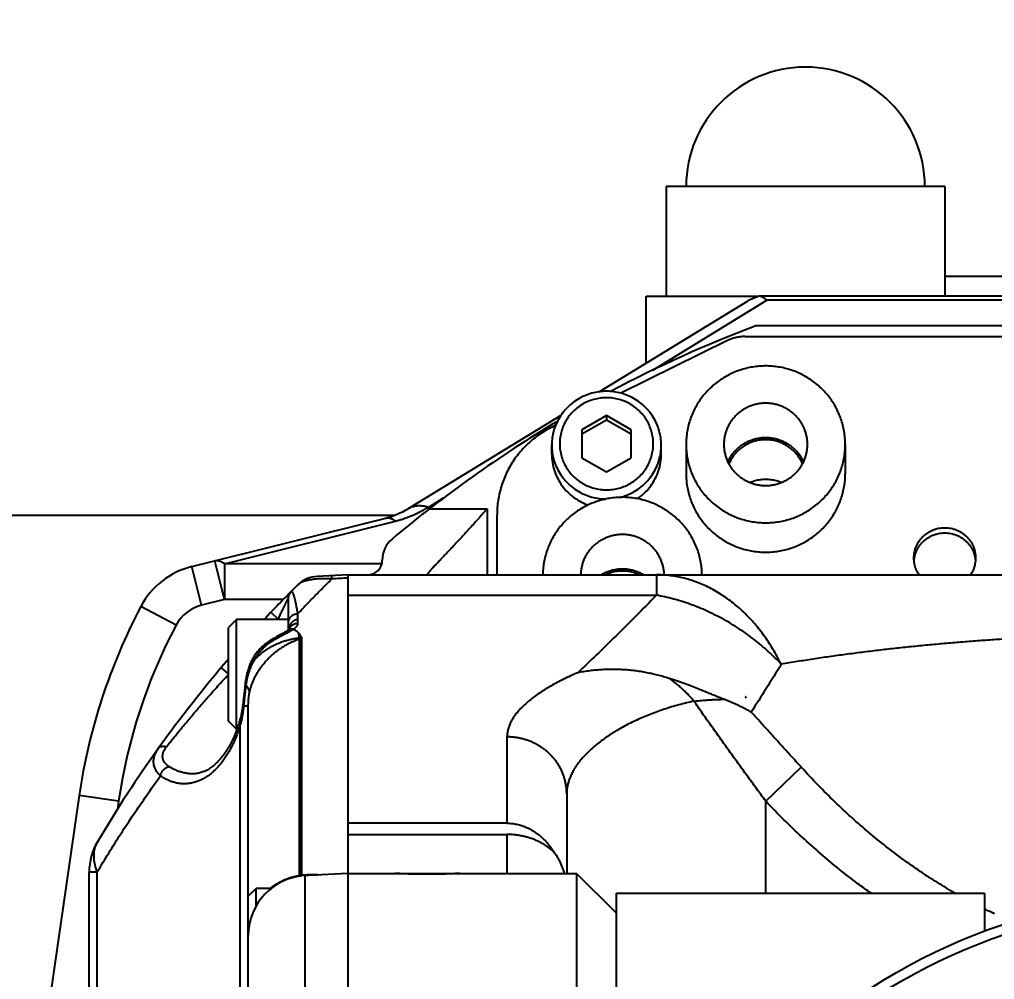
# Model space of a CAD drawing. Extents: x 0 to 3364, y 0 to 2376.
# Drawn here: x 867.16 to 916.16, y 1535.97 to 1584.19 of the extents above; entities that cross this region are included whole.
import ezdxf

# ---------------------------------------------------------------- set-up
doc = ezdxf.new("R2010")
doc.units = 0
doc.header["$LTSCALE"] = 185.02
doc.header["$PDMODE"] = 3
doc.header["$PDSIZE"] = 0.3125
doc.layers.get('0').update_dxf_attribs({"linetype": 'CONTINUOUS'})
doc.layers.get('DEFPOINTS').update_dxf_attribs({"linetype": 'CONTINUOUS'})
doc.layers.add('95_ALL_DIM', color=7, linetype='CONTINUOUS')
doc.styles.get("Standard").update_dxf_attribs({"font": 'txt', "width": 0.8})
doc.dimstyles.new('DIMSTYLE_2', dxfattribs={"dimtxt": 16, "dimasz": 6, "dimexe": 0.18, "dimexo": 0.0625, "dimgap": 0.09, "dimtad": 1, "dimdec": 3, "dimdsep": 46, "dimtxsty": 'Standard', "dimblk": 'OPEN', "dimblk1": 'OPEN', "dimblk2": 'OPEN', "dimcen": 0.09, "dimadec": 0, "dimazin": 0, "dimtp": 0.5, "dimtm": 0.5, "dimtfac": 1, "dimtdec": 3, "dimtofl": 0, "dimtmove": 0, "dimatfit": 3, "dimldrblk": 'OPEN', "dimfxl": 1, "dimtolj": 1, "dimarcsym": 0})

# ---------------------------------------------------------------- blocks, each defined once
blk = doc.blocks.new('_OPEN')
at = {"color": 0, "linetype": 'ByBlock'}
for p, q in [((0, 0), (-1, 0.2333)), ((-1, -0.2333), (0, 0)), ((-1, 0), (0, 0))]:
    blk.add_line(p, q, dxfattribs=at)
blk = doc.blocks.new('*D6')
at = {"layer": '95_ALL_DIM', "color": 0, "transparency": 16777216}
for p, q in [((827.164, 1490.032), (827.164, 1657.481)), ((833.164, 1657.301), (1019.164, 1657.301)), ((1025.164, 1490.032), (1025.164, 1657.481))]:
    blk.add_line(p, q, dxfattribs=at)
at = {"layer": 'DEFPOINTS', "color": 0, "transparency": 16777216}
for p in [(1025.164, 1657.301), (827.164, 1489.97), (1025.164, 1489.97)]:
    blk.add_point(p, dxfattribs=at)
at = {"layer": '95_ALL_DIM', "color": 0, "transparency": 16777216, "xscale": 6, "yscale": 6, "zscale": 6, "rotation": 180}
blk.add_blockref('_OPEN', (827.164, 1657.301), dxfattribs=at)
at = {"layer": '95_ALL_DIM', "color": 0, "transparency": 16777216, "xscale": 6, "yscale": 6, "zscale": 6}
blk.add_blockref('_OPEN', (1025.164, 1657.301), dxfattribs=at)
at = {"layer": '95_ALL_DIM', "color": 0, "transparency": 16777216, "insert": (927.221, 1665.391), "char_height": 16, "attachment_point": 5}
blk.add_mtext('\\A1;198', dxfattribs=at)

msp = doc.modelspace()

# ---------------------------------------------------------------- linework, layer by layer
for p, q in [((899.6641, 1575.8014), (899.6641, 1570.3014)), ((913.6641, 1575.8014), (899.6641, 1575.8014)), ((913.6641, 1575.8014), (913.6641, 1570.3014)), ((913.6641, 1571.3014), (943.6641, 1571.3014)), ((896.302, 1565.4968), (903.748, 1570.0471)), ((898.6641, 1566.9411), (898.6641, 1570.3014)), ((898.6641, 1570.3014), (903.9565, 1570.3014)), ((898.9894, 1566.584), (904.7269, 1570.0903)), ((947.0387, 1570.3014), (904.3303, 1570.3014)), ((947.0387, 1570.0903), (904.7269, 1570.0903)), ((948.1641, 1568.8014), (904.1641, 1568.8014)), ((902.7418, 1568.0622), (897.3865, 1565.4253)), ((903.6363, 1568.2702), (948.692, 1568.2702)), ((886.6859, 1559.6203), (894.3815, 1564.3231)), ((896.6641, 1564.2955), (895.4214, 1563.5889)), ((896.6641, 1564.2955), (896.6641, 1564.0697)), ((897.9069, 1563.5889), (896.6641, 1564.2955)), ((894.1084, 1563.8111), (893.9281, 1563.7223)), ((896.6641, 1564.0697), (895.4214, 1563.3631)), ((897.9069, 1563.3631), (896.6641, 1564.0697)), ((895.4214, 1563.5889), (895.4214, 1562.1757)), ((897.9069, 1562.1757), (897.9069, 1563.5889)), ((893.9141, 1562.3613), (893.9141, 1562.8128)), ((899.4141, 1562.3613), (899.4141, 1562.8128)), ((900.6641, 1562.8525), (900.6641, 1561.3765)), ((908.6641, 1562.8525), (908.6641, 1561.3765)), ((895.4214, 1562.1757), (896.6641, 1561.4691)), ((896.6641, 1561.4691), (897.9069, 1562.1757)), ((887.7288, 1559.7026), (888.4759, 1560.1591)), ((861.1641, 1559.3014), (886.0397, 1559.3014)), ((887.7555, 1559.6068), (890.6641, 1559.6068)), ((890.6641, 1559.6068), (890.6641, 1556.3014)), ((891.1641, 1556.3014), (891.1641, 1559.3181)), ((875.8284, 1556.7155), (885.5709, 1559.153)), ((877.4731, 1556.8542), (886.0564, 1559.0017)), ((877.4731, 1555.0653), (876.9877, 1557.0055)), ((877.4731, 1556.8542), (877.4731, 1555.0653)), ((885.3748, 1556.8542), (877.4731, 1556.8542)), ((876.3138, 1554.7753), (875.8284, 1556.7155)), ((883.6641, 1556.3014), (882.1196, 1556.2205)), ((883.6641, 1556.3014), (883.6641, 1541.3054)), ((883.6641, 1556.3014), (968.6641, 1556.3014)), ((887.6641, 1556.3136), (887.6641, 1556.3014)), ((899.1706, 1556.3014), (899.1706, 1555.2733)), ((883.6641, 1555.2733), (899.1706, 1555.2733)), ((877.4731, 1555.0653), (876.3138, 1554.7753)), ((880.4237, 1555.0653), (877.4731, 1555.0653)), ((880.6641, 1555.1038), (880.6641, 1553.5104)), ((875.0316, 1553.7708), (873.264, 1554.7065)), ((879.8019, 1554.4211), (880.1641, 1554.0764)), ((881.138, 1554.3324), (881.138, 1554.0483)), ((878.0641, 1554.0514), (877.6641, 1553.6514)), ((878.0641, 1548.5514), (878.0641, 1554.0514)), ((880.6641, 1554.0514), (878.0641, 1554.0514)), ((880.1641, 1554.0514), (880.1641, 1554.0764)), ((881.138, 1554.0483), (881.138, 1553.851)), ((877.6641, 1548.9514), (877.6641, 1553.6514)), ((880.3578, 1553.3318), (880.2281, 1553.2604)), ((880.434, 1553.3743), (880.3578, 1553.3318)), ((880.4859, 1553.4036), (880.434, 1553.3743)), ((880.518, 1553.422), (880.4859, 1553.4036)), ((880.5481, 1553.4395), (880.518, 1553.422)), ((880.5763, 1553.4561), (880.5481, 1553.4395)), ((880.6025, 1553.4718), (880.5763, 1553.4561)), ((879.9714, 1553.121), (879.9286, 1553.098)), ((879.9663, 1553.0273), (879.9286, 1553.098)), ((880.08, 1553.1797), (879.9714, 1553.121)), ((880.2281, 1553.2604), (880.08, 1553.1797)), ((881.2356, 1541.1957), (881.2356, 1553.0837)), ((881.2746, 1541.2029), (881.2746, 1553.0903)), ((881.3589, 1541.2146), (881.3589, 1553.101)), ((878.9372, 1551.9838), (878.8557, 1552.0268)), ((877.2926, 1551.6242), (877.6641, 1551.3101)), ((878.6859, 1551.4173), (878.6217, 1551.4351)), ((878.484, 1550.6256), (878.4547, 1550.3507)), ((878.4547, 1550.3507), (878.4264, 1550.0913)), ((903.6398, 1550.1475), (903.6641, 1550.1475)), ((903.6641, 1550.176), (903.6641, 1550.1291)), ((878.426, 1549.7218), (878.6641, 1549.7218)), ((878.6641, 1470.881), (878.6641, 1549.7218)), ((878.0641, 1548.5514), (877.6641, 1548.9514)), ((878.0956, 1548.5514), (878.0641, 1548.5514)), ((878.2622, 1471.8287), (878.2622, 1548.7741)), ((891.6641, 1548.1585), (891.6641, 1543.8204)), ((904.6641, 1544.9308), (906.4558, 1546.6323)), ((870.1641, 1545.2134), (868.1641, 1531.4595)), ((872.1433, 1544.9256), (870.1641, 1545.2134)), ((894.6641, 1545.3099), (894.6641, 1541.3014)), ((872.1433, 1544.9256), (872.0855, 1544.5283)), ((904.6641, 1540.3014), (904.6641, 1544.9308)), ((891.6641, 1543.8204), (883.6641, 1543.8204)), ((883.6641, 1543.2575), (891.6641, 1543.2575)), ((891.6641, 1543.2575), (891.6641, 1541.3014)), ((870.6641, 1479.241), (870.6641, 1541.3618)), ((871.0661, 1541.3618), (870.6641, 1541.3618)), ((871.0661, 1479.2408), (871.0661, 1541.362)), ((881.2688, 1541.1677), (881.2356, 1541.1617)), ((881.2789, 1541.1699), (881.2688, 1541.1677)), ((883.6641, 1541.3014), (881.3589, 1541.1806)), ((881.5071, 1541.1884), (881.5071, 1515.9852)), ((882.138, 1541.2214), (882.138, 1541.2316)), ((883.6641, 1541.3014), (883.6641, 1464.3014)), ((883.6641, 1541.3014), (895.1641, 1541.3014)), ((895.1641, 1541.3014), (895.1641, 1479.3014)), ((897.1641, 1539.3014), (895.1641, 1541.3014)), ((879.0641, 1540.5514), (878.6641, 1540.1514)), ((879.0641, 1539.6888), (879.0641, 1540.5514)), ((879.8108, 1540.5514), (879.0641, 1540.5514)), ((897.1641, 1517.9801), (897.1641, 1540.3014)), ((897.1641, 1540.3014), (915.6641, 1540.3014)), ((915.6641, 1540.3014), (915.6641, 1538.4033))]:
    msp.add_line(p, q)
for points in [[(880.688, 1553.5263), (880.6868, 1553.5255), (880.6781, 1553.5196), (880.6689, 1553.5135), (880.6592, 1553.5072), (880.6489, 1553.5006), (880.638, 1553.4937), (880.6267, 1553.4866), (880.6148, 1553.4793), (880.6025, 1553.4718)], [(880.708, 1553.5416), (880.7086, 1553.5422), (880.709, 1553.5426), (880.709, 1553.5427), (880.7087, 1553.5424), (880.7081, 1553.5418), (880.707, 1553.5408), (880.7056, 1553.5396), (880.7038, 1553.538), (880.7016, 1553.5362), (880.6989, 1553.5342), (880.6958, 1553.5318), (880.6923, 1553.5293), (880.688, 1553.5263)], [(879.9286, 1553.098), (879.8896, 1553.0768), (879.8372, 1553.0469), (879.7857, 1553.0161), (879.7352, 1552.9842), (879.6857, 1552.9515), (879.6371, 1552.9177), (879.5895, 1552.883), (879.5429, 1552.8475), (879.4972, 1552.811), (879.4525, 1552.7736), (879.4088, 1552.7353), (879.3661, 1552.6962), (879.3245, 1552.6562), (879.2838, 1552.6155), (879.2441, 1552.5738), (879.2054, 1552.5314), (879.1678, 1552.4881), (879.1312, 1552.4441), (879.0956, 1552.3993), (879.061, 1552.3537), (879.0275, 1552.3073), (878.995, 1552.2602), (878.9636, 1552.2123), (878.9333, 1552.1637), (878.904, 1552.1143), (878.8758, 1552.0642), (878.8557, 1552.0268)], [(878.8557, 1552.0268), (878.8383, 1551.9932), (878.8139, 1551.9444), (878.7904, 1551.8948), (878.7677, 1551.8446), (878.7458, 1551.7937), (878.7248, 1551.7422), (878.7047, 1551.6901), (878.6855, 1551.6374), (878.6671, 1551.5841), (878.6497, 1551.5302), (878.6332, 1551.4757), (878.6217, 1551.4351)], [(878.6217, 1551.4351), (878.6108, 1551.3952), (878.5963, 1551.339), (878.5827, 1551.2829), (878.57, 1551.2269), (878.5582, 1551.171), (878.5473, 1551.1152), (878.5372, 1551.0597), (878.5281, 1551.0043), (878.5199, 1550.9491), (878.5125, 1550.8941), (878.506, 1550.8393), (878.484, 1550.6256)], [(878.4264, 1550.0913), (878.4077, 1549.9272), (878.3981, 1549.8479), (878.3903, 1549.7849)], [(878.3903, 1549.7849), (878.3835, 1549.733), (878.3742, 1549.6661), (878.3645, 1549.6005), (878.3544, 1549.5359), (878.3437, 1549.4726), (878.3326, 1549.4104), (878.3211, 1549.3494), (878.3091, 1549.2895), (878.2966, 1549.2309), (878.2837, 1549.1735), (878.2703, 1549.1173), (878.2565, 1549.0623), (878.2422, 1549.0086), (878.2275, 1548.956), (878.2161, 1548.9172)], [(878.2161, 1548.9172), (878.1967, 1548.8533), (878.1724, 1548.7763), (878.1473, 1548.6999), (878.1215, 1548.6242), (878.0948, 1548.5492), (878.0674, 1548.4749), (878.0392, 1548.4013), (878.0102, 1548.3285), (877.9805, 1548.2565), (877.95, 1548.1854), (877.9188, 1548.1151), (877.8868, 1548.0457), (877.8541, 1547.9772), (877.8207, 1547.9097), (877.7866, 1547.8432), (877.7518, 1547.7777), (877.7162, 1547.7133), (877.68, 1547.6499), (877.6432, 1547.5876), (877.6056, 1547.5265), (877.5675, 1547.4665), (877.5287, 1547.4077), (877.4893, 1547.3502), (877.4492, 1547.2938), (877.4086, 1547.2388), (877.3674, 1547.1851), (877.3257, 1547.1327), (877.2834, 1547.0817), (877.2406, 1547.0321), (877.1972, 1546.9839), (877.1533, 1546.9371), (877.1089, 1546.8917), (877.0641, 1546.8478), (877.0187, 1546.8054), (876.9729, 1546.7646), (876.9266, 1546.7253), (876.8799, 1546.6875), (876.8327, 1546.6513), (876.785, 1546.6167), (876.7368, 1546.5836), (876.6882, 1546.5522), (876.639, 1546.5224), (876.5893, 1546.4943), (876.5391, 1546.4679), (876.4883, 1546.4433), (876.4371, 1546.4205), (876.3855, 1546.3995), (876.3333, 1546.3804), (876.2807, 1546.3633), (876.2277, 1546.3482), (876.1741, 1546.335), (876.12, 1546.324), (876.0654, 1546.315), (876.0102, 1546.3083), (875.9544, 1546.3038), (875.8979, 1546.3016), (875.8747, 1546.3014)], [(881.3589, 1541.1806), (881.3427, 1541.1795), (881.3267, 1541.1779), (881.3107, 1541.1757), (881.2947, 1541.1731), (881.2789, 1541.1699)]]:
    msp.add_lwpolyline(points)
for radius in [30, 29.5]:
    msp.add_circle((926.1641, 1510.3014), radius)
for centre, radius, start, end in [((906.6641, 1575.8014), 6, 0, 180), ((926.1641, 1510.3014), 62.5, 110.609693, 117.946296), ((926.1641, 1510.3014), 62.5, 120.763512, 130.118492), ((884.6001, 1563.0334), 4, 284.04657, 301.42945), ((886.7853, 1557.0347), 1.3878, 130.11849, 180), ((884.6641, 1557.0347), 0.7333, 270, 360), ((876.7992, 1552.8351), 4, 104.04659, 152.10583), ((926.1641, 1510.3014), 64, 134.705029, 136.874492), ((882.1981, 1554.7225), 1.5, 93, 134.70503), ((881.1641, 1555.1038), 0.5, 135.12612, 180.00001), ((876.7992, 1552.8351), 2, 104.04659, 152.10583), ((899.1641, 1540.9964), 29.305, 152.10583, 171.72641), ((926.1641, 1510.3014), 63.5, 136.419742, 136.450779), ((899.1641, 1540.9964), 27.305, 152.10583, 171.72641), ((926.1641, 1510.3014), 64, 139.271983, 149.390289), ((873.6641, 1541.3618), 3, 149.39029, 180), ((881.6641, 1538.1925), 3, 93, 180)]:
    msp.add_arc(centre, radius, start, end)
for points, start_tangent, end_tangent in [([(903.748, 1570.0471), (903.8577, 1570.1099), (903.9711, 1570.1665), (904.0878, 1570.2167), (904.2077, 1570.2604), (904.3303, 1570.2976)], (0.8532818, 0.52145), (0.9647286, 0.2632466)), ([(903.9565, 1570.3014), (904.0786, 1570.3009), (904.2033, 1570.2996), (904.3303, 1570.2976)], (1, 0), (0.9998202, -0.0189638)), ([(904.7269, 1570.0903), (904.6594, 1570.1458), (904.5921, 1570.1932), (904.5253, 1570.2323), (904.4592, 1570.2628), (904.3941, 1570.2846), (904.3303, 1570.2976)], (-0.7501755, 0.6612388), (-0.9912835, 0.1317463)), ([(903.6363, 1568.2702), (903.4511, 1568.2617), (903.2675, 1568.2364), (903.087, 1568.1944), (902.9113, 1568.1362), (902.7418, 1568.0622)], (-1, 0), (-0.8971365, -0.4417535)), ([(908.6641, 1562.8525), (908.6505, 1563.1778), (908.6096, 1563.5009), (908.5417, 1563.8195), (908.4474, 1564.1316), (908.3272, 1564.4349), (908.182, 1564.7274), (908.0128, 1565.0071), (907.8207, 1565.2721), (907.607, 1565.5205), (907.3733, 1565.7507), (907.121, 1565.9611), (906.8519, 1566.1503), (906.5679, 1566.317), (906.2709, 1566.46), (905.9629, 1566.5783), (905.6461, 1566.6712), (905.3225, 1566.738), (904.9945, 1566.7783), (904.6641, 1566.7918), (904.3338, 1566.7783), (904.0058, 1566.738), (903.6822, 1566.6712), (903.3653, 1566.5783), (903.0574, 1566.46), (902.7603, 1566.317), (902.4763, 1566.1503), (902.2073, 1565.9611), (901.955, 1565.7507), (901.7212, 1565.5205), (901.5076, 1565.2721), (901.3155, 1565.0071), (901.1462, 1564.7274), (901.001, 1564.4349), (900.8809, 1564.1316), (900.7865, 1563.8195), (900.7187, 1563.5009), (900.6778, 1563.1778), (900.6641, 1562.8525)], (0, 1), (0, -1)), ([(899.4141, 1562.8128), (899.3885, 1563.1814), (899.3122, 1563.5432), (899.1866, 1563.8915), (899.0139, 1564.2198), (898.7975, 1564.5218), (898.5413, 1564.792), (898.2501, 1565.0253), (897.9294, 1565.2173), (897.5851, 1565.3646), (897.2237, 1565.4644), (896.8518, 1565.5147), (896.4765, 1565.5147), (896.1046, 1565.4644), (895.7431, 1565.3646), (895.3989, 1565.2174), (895.0782, 1565.0253), (894.787, 1564.792), (894.5308, 1564.5218), (894.3144, 1564.2198), (894.1417, 1563.8915), (894.016, 1563.5432), (893.9397, 1563.1814), (893.9141, 1562.8128)], (0, 1), (0, -1)), ([(899.0141, 1562.8823), (898.9923, 1563.1972), (898.9271, 1563.5064), (898.8197, 1563.8041), (898.6721, 1564.0846), (898.4872, 1564.3426), (898.2683, 1564.5735), (898.0194, 1564.7729), (897.7454, 1564.9371), (897.4512, 1565.0629), (897.1423, 1565.1482), (896.8245, 1565.1912), (896.5037, 1565.1912), (896.186, 1565.1481), (895.8771, 1565.0629), (895.5829, 1564.937), (895.3088, 1564.7729), (895.06, 1564.5735), (894.8411, 1564.3426), (894.6561, 1564.0845), (894.5086, 1563.804), (894.4012, 1563.5064), (894.336, 1563.1972), (894.3141, 1562.8823)], (0, 1), (0, -1)), ([(906.7641, 1562.8525), (906.7546, 1563.0491), (906.7262, 1563.2439), (906.6791, 1563.4352), (906.6137, 1563.6212), (906.5307, 1563.8002), (906.4308, 1563.9706), (906.3148, 1564.1309), (906.184, 1564.2797), (906.0393, 1564.4155), (905.8823, 1564.5371), (905.7141, 1564.6435), (905.5365, 1564.7337), (905.351, 1564.8069), (905.1592, 1564.8623), (904.963, 1564.8996), (904.7641, 1564.9183), (904.5642, 1564.9183), (904.3653, 1564.8996), (904.169, 1564.8623), (903.9773, 1564.8069), (903.7918, 1564.7337), (903.6141, 1564.6435), (903.446, 1564.5371), (903.2889, 1564.4155), (903.1443, 1564.2797), (903.0134, 1564.1309), (902.8975, 1563.9706), (902.7976, 1563.8002), (902.7146, 1563.6212), (902.6492, 1563.4352), (902.6021, 1563.2439), (902.5736, 1563.0491), (902.5641, 1562.8525)], (0, 1), (0, -1)), ([(893.9281, 1563.7223), (893.6044, 1563.5479), (893.2946, 1563.3505), (893.0005, 1563.1311), (892.7236, 1562.891), (892.4654, 1562.6314), (892.2274, 1562.3538), (892.0108, 1562.0596), (891.8168, 1561.7505), (891.6465, 1561.4282), (891.5008, 1561.0943), (891.3805, 1560.7508), (891.2862, 1560.3995), (891.2185, 1560.0423), (891.1778, 1559.6812), (891.1641, 1559.3181)], (-0.8971365, -0.4417535), (0, -1)), ([(906.5701, 1561.9844), (906.5307, 1562.0637), (906.4308, 1562.2341), (906.3148, 1562.3945), (906.184, 1562.5432), (906.0393, 1562.679), (905.8823, 1562.8007), (905.7141, 1562.9071), (905.5365, 1562.9972), (905.351, 1563.0704), (905.1592, 1563.1258), (904.963, 1563.1631), (904.7641, 1563.1818), (904.5642, 1563.1818), (904.3653, 1563.1631), (904.169, 1563.1258), (903.9773, 1563.0704), (903.7918, 1562.9972), (903.6141, 1562.9071), (903.446, 1562.8007), (903.2889, 1562.679), (903.1443, 1562.5432), (903.0134, 1562.3945), (902.8975, 1562.2341), (902.7976, 1562.0637), (902.7582, 1561.9844)], (-0.4251876, 0.9051053), (-0.4251876, -0.9051053)), ([(893.9141, 1562.8128), (893.9397, 1562.4442), (894.016, 1562.0824), (894.1417, 1561.7341), (894.3144, 1561.4059), (894.5308, 1561.1038), (894.787, 1560.8337), (895.0782, 1560.6004), (895.3989, 1560.4083), (895.7431, 1560.261), (896.1046, 1560.1612), (896.4765, 1560.1109), (896.6238, 1560.1049)], (0, -1), (0.9998956, -0.0144521)), ([(894.3141, 1562.8823), (894.336, 1562.5673), (894.4012, 1562.2581), (894.5086, 1561.9605), (894.6561, 1561.68), (894.8411, 1561.4219), (895.06, 1561.191), (895.3088, 1560.9916), (895.5829, 1560.8275), (895.8771, 1560.7016), (896.186, 1560.6164), (896.5038, 1560.5734), (896.8245, 1560.5734), (897.1423, 1560.6164), (897.4512, 1560.7016), (897.7454, 1560.8275), (898.0195, 1560.9916), (898.2683, 1561.191), (898.4872, 1561.4219), (898.6721, 1561.68), (898.8197, 1561.9605), (898.9271, 1562.2581), (898.9923, 1562.5673), (899.0141, 1562.8823)], (0, -1), (0, 1)), ([(897.3566, 1560.1919), (897.5851, 1560.261), (897.9294, 1560.4083), (898.2501, 1560.6003), (898.5413, 1560.8337), (898.7975, 1561.1038), (899.0139, 1561.4058), (899.1866, 1561.7341), (899.3122, 1562.0824), (899.3885, 1562.4442), (899.4141, 1562.8128)], (0.9686995, 0.2482364), (0, 1)), ([(900.6641, 1562.8525), (900.6778, 1562.5272), (900.7187, 1562.2041), (900.7865, 1561.8855), (900.8809, 1561.5735), (901.001, 1561.2702), (901.1462, 1560.9777), (901.3155, 1560.698), (901.5076, 1560.433), (901.7212, 1560.1846), (901.955, 1559.9543), (902.2073, 1559.7439), (902.4763, 1559.5547), (902.7603, 1559.3881), (903.0574, 1559.2451), (903.3653, 1559.1267), (903.6822, 1559.0338), (904.0058, 1558.967), (904.3338, 1558.9267), (904.6641, 1558.9133), (904.9945, 1558.9267), (905.3225, 1558.967), (905.6461, 1559.0338), (905.9629, 1559.1267), (906.2709, 1559.2451), (906.5679, 1559.3881), (906.8519, 1559.5547), (907.121, 1559.7439), (907.3733, 1559.9543), (907.607, 1560.1846), (907.8207, 1560.433), (908.0128, 1560.698), (908.182, 1560.9777), (908.3272, 1561.2702), (908.4474, 1561.5735), (908.5417, 1561.8855), (908.6096, 1562.2041), (908.6505, 1562.5272), (908.6641, 1562.8525)], (0, -1), (0, 1)), ([(902.5641, 1562.8525), (902.5736, 1562.6559), (902.6021, 1562.4611), (902.6492, 1562.2699), (902.7146, 1562.0839), (902.7976, 1561.9049), (902.8975, 1561.7344), (903.0134, 1561.5741), (903.1443, 1561.4254), (903.2889, 1561.2896), (903.446, 1561.1679), (903.6141, 1561.0615), (903.7918, 1560.9713), (903.9773, 1560.8982), (904.169, 1560.8427), (904.3653, 1560.8055), (904.5642, 1560.7868), (904.7641, 1560.7868), (904.963, 1560.8055), (905.1592, 1560.8427), (905.351, 1560.8982), (905.5365, 1560.9713), (905.7141, 1561.0615), (905.8823, 1561.1679), (906.0393, 1561.2896), (906.184, 1561.4254), (906.3148, 1561.5741), (906.4308, 1561.7344), (906.5307, 1561.9049), (906.6137, 1562.0839), (906.6791, 1562.2699), (906.7262, 1562.4611), (906.7546, 1562.6559), (906.7641, 1562.8525)], (0, -1), (0, 1)), ([(906.5119, 1561.8697), (906.4986, 1561.9007), (906.373, 1562.1394), (906.2156, 1562.359), (906.0292, 1562.5555), (905.8175, 1562.7252), (905.5843, 1562.8648), (905.3339, 1562.9719), (905.071, 1563.0445), (904.8006, 1563.0811), (904.5277, 1563.0811), (904.2572, 1563.0445), (903.9944, 1562.9719), (903.744, 1562.8648), (903.5108, 1562.7252), (903.299, 1562.5555), (903.1127, 1562.359), (902.9553, 1562.1394), (902.8297, 1561.9007), (902.8164, 1561.8697)], (-0.3876522, 0.9218057), (-0.3876522, -0.9218057)), ([(893.9141, 1562.3613), (893.948, 1561.9377), (894.0487, 1561.5244), (894.2139, 1561.1318), (894.4393, 1560.7695), (894.7196, 1560.4463), (895.0477, 1560.1703), (895.4157, 1559.9483), (895.7433, 1559.8094)], (0, -1), (0.9438614, -0.3303418)), ([(898.2124, 1560.1231), (898.2805, 1560.1703), (898.6087, 1560.4463), (898.8889, 1560.7695), (899.1144, 1561.1318), (899.2795, 1561.5244), (899.3803, 1561.9377), (899.4141, 1562.3613)], (0.8304458, 0.5570994), (0, 1)), ([(900.6641, 1561.3765), (900.6771, 1561.0595), (900.7159, 1560.7446), (900.7804, 1560.4338), (900.87, 1560.1291), (900.9842, 1559.8325), (901.1223, 1559.5459), (901.2834, 1559.2711), (901.4664, 1559.0101), (901.6701, 1558.7643), (901.8932, 1558.5355), (902.1344, 1558.3252), (902.3919, 1558.1346), (902.6641, 1557.965), (902.9494, 1557.8176), (903.2457, 1557.6933), (903.5513, 1557.5928), (903.864, 1557.5169), (904.182, 1557.466), (904.5031, 1557.4405), (904.8252, 1557.4405), (905.1463, 1557.466), (905.4642, 1557.5169), (905.777, 1557.5928), (906.0826, 1557.6933), (906.3789, 1557.8176), (906.6641, 1557.965), (906.9364, 1558.1346), (907.1939, 1558.3252), (907.435, 1558.5355), (907.6582, 1558.7643), (907.8619, 1559.0101), (908.0449, 1559.2711), (908.206, 1559.5459), (908.3441, 1559.8325), (908.4583, 1560.1291), (908.5479, 1560.4338), (908.6123, 1560.7446), (908.6512, 1561.0595), (908.6641, 1561.3765)], (0, -1), (0, 1)), ([(905.4438, 1560.9329), (905.3339, 1560.975), (905.071, 1561.0475), (904.8006, 1561.0841), (904.5277, 1561.0841), (904.2572, 1561.0475), (903.9944, 1560.975), (903.8845, 1560.9329)], (-0.9229977, 0.3848054), (-0.9229977, -0.3848054)), ([(901.4639, 1556.3014), (901.4505, 1556.5796), (901.4096, 1556.9027), (901.3417, 1557.2213), (901.2474, 1557.5334), (901.1272, 1557.8367), (900.982, 1558.1292), (900.8128, 1558.4089), (900.6207, 1558.6738), (900.407, 1558.9223), (900.1733, 1559.1525), (899.921, 1559.3629), (899.6519, 1559.5521), (899.3679, 1559.7188), (899.0709, 1559.8618), (898.7629, 1559.9801), (898.4461, 1560.073), (898.1225, 1560.1398), (897.7945, 1560.1801), (897.4641, 1560.1935), (897.1338, 1560.1801), (896.8058, 1560.1398), (896.4822, 1560.073), (896.1653, 1559.9801), (895.8574, 1559.8618), (895.5603, 1559.7188), (895.2763, 1559.5521), (895.0073, 1559.3629), (894.755, 1559.1525), (894.5212, 1558.9223), (894.3076, 1558.6738), (894.1155, 1558.4089), (893.9462, 1558.1292), (893.801, 1557.8367), (893.6809, 1557.5334), (893.5865, 1557.2213), (893.5187, 1556.9027), (893.4778, 1556.5796), (893.4644, 1556.3014)], (-0.0121503, 0.9999262), (-0.0121503, -0.9999262)), ([(886.0564, 1559.0017), (886.2326, 1559.0486), (886.4061, 1559.1005), (886.5799, 1559.1583), (886.7565, 1559.2231), (886.9377, 1559.2964), (887.125, 1559.3794), (887.3193, 1559.4738), (887.5207, 1559.581), (887.7288, 1559.7026)], (0.970099, 0.2427096), (0.8532776, 0.521457)), ([(886.6859, 1559.6203), (886.7749, 1559.6689), (886.8687, 1559.7089), (886.9667, 1559.74), (887.0684, 1559.7621), (887.1734, 1559.7751), (887.2812, 1559.7789), (887.3911, 1559.7735), (887.5028, 1559.7589), (887.6155, 1559.7352), (887.7288, 1559.7026)], (0.8532818, 0.52145), (0.9503971, -0.3110391)), ([(890.6641, 1559.6068), (890.4308, 1559.343), (890.2002, 1559.0851), (889.9737, 1558.8344), (889.7528, 1558.5919), (889.5397, 1558.3601), (889.3363, 1558.1404), (889.1434, 1557.9334), (888.9615, 1557.7394), (888.7919, 1557.5592), (888.635, 1557.3933), (888.491, 1557.2413), (888.3597, 1557.1028), (888.241, 1556.9775), (888.1347, 1556.8651), (888.0404, 1556.7649), (887.9579, 1556.6764), (887.8864, 1556.5987), (887.8257, 1556.5314), (887.7752, 1556.4738), (887.7346, 1556.4254), (887.7034, 1556.3856), (887.6815, 1556.354), (887.6684, 1556.3301), (887.6641, 1556.3136)], (-0.6603677, -0.7509424), (0, -1)), ([(885.5709, 1559.153), (885.627, 1559.1627), (885.6849, 1559.1641), (885.7444, 1559.1573), (885.8052, 1559.1422), (885.8671, 1559.119), (885.9297, 1559.0878), (885.9929, 1559.0486), (886.0564, 1559.0017)], (0.9700987, 0.2427108), (0.7811025, -0.6244028)), ([(899.5636, 1556.3014), (899.5546, 1556.4509), (899.5262, 1556.6457), (899.4791, 1556.837), (899.4137, 1557.0229), (899.3307, 1557.202), (899.2308, 1557.3724), (899.1148, 1557.5327), (898.984, 1557.6815), (898.8393, 1557.8173), (898.6823, 1557.9389), (898.5141, 1558.0453), (898.3365, 1558.1355), (898.151, 1558.2087), (897.9592, 1558.2641), (897.763, 1558.3014), (897.5641, 1558.3201), (897.3642, 1558.3201), (897.1653, 1558.3014), (896.969, 1558.2641), (896.7773, 1558.2087), (896.5918, 1558.1355), (896.4141, 1558.0453), (896.246, 1557.9389), (896.0889, 1557.8173), (895.9443, 1557.6815), (895.8134, 1557.5327), (895.6975, 1557.3724), (895.5976, 1557.202), (895.5146, 1557.0229), (895.4492, 1556.837), (895.4021, 1556.6457), (895.3736, 1556.4509), (895.3647, 1556.3014)], (-0.0231417, 0.9997322), (-0.0231417, -0.9997322)), ([(912.1141, 1557.1418), (912.1221, 1557.2963), (912.1459, 1557.4491), (912.1852, 1557.5988), (912.2398, 1557.7438), (912.3089, 1557.8826), (912.392, 1558.0139), (912.4881, 1558.1361), (912.5962, 1558.2482), (912.7154, 1558.3489), (912.8442, 1558.4373), (912.9815, 1558.5123), (913.1258, 1558.5733), (913.2756, 1558.6196), (913.4294, 1558.6507), (913.5856, 1558.6663), (913.7426, 1558.6663), (913.8989, 1558.6507), (914.0526, 1558.6196), (914.2025, 1558.5733), (914.3467, 1558.5123), (914.484, 1558.4373), (914.6129, 1558.3489), (914.732, 1558.2482), (914.8402, 1558.1361), (914.9363, 1558.0139), (915.0194, 1557.8826), (915.0885, 1557.7438), (915.1431, 1557.5988), (915.1824, 1557.4491), (915.2062, 1557.2963), (915.2141, 1557.1418)], (0, 1), (0, -1)), ([(912.1362, 1557.138), (912.1459, 1557.1886), (912.1852, 1557.3383), (912.2398, 1557.4833), (912.3089, 1557.6222), (912.392, 1557.7534), (912.4881, 1557.8757), (912.5962, 1557.9877), (912.7154, 1558.0885), (912.8442, 1558.1768), (912.9815, 1558.2518), (913.1258, 1558.3128), (913.2756, 1558.3591), (913.4294, 1558.3902), (913.5856, 1558.4059), (913.7426, 1558.4059), (913.8989, 1558.3902), (914.0526, 1558.3591), (914.2025, 1558.3128), (914.3467, 1558.2518), (914.484, 1558.1768), (914.6129, 1558.0885), (914.732, 1557.9877), (914.8402, 1557.8757), (914.9363, 1557.7534), (915.0194, 1557.6222), (915.0885, 1557.4833), (915.1431, 1557.3383), (915.1824, 1557.1886), (915.1921, 1557.138)], (0.1706301, 0.9853351), (0.1706301, -0.9853351)), ([(876.9877, 1557.0055), (877.0438, 1557.0152), (877.1017, 1557.0166), (877.1612, 1557.0098), (877.222, 1556.9948), (877.2838, 1556.9716), (877.3465, 1556.9403), (877.4097, 1556.9011), (877.4731, 1556.8542)], (0.9700987, 0.2427108), (0.7811025, -0.6244028)), ([(912.3703, 1556.3013), (912.3089, 1556.4011), (912.2398, 1556.5399), (912.1852, 1556.6849), (912.1459, 1556.8346), (912.1221, 1556.9874), (912.1141, 1557.1418)], (-0.5565135, 0.8308385), (0, 1)), ([(912.1198, 1557.0116), (912.1221, 1557.0358), (912.1362, 1557.138)], (0.0866182, 0.9962416), (0.1706301, 0.9853351)), ([(915.2141, 1557.1418), (915.2062, 1556.9874), (915.1824, 1556.8346), (915.1431, 1556.6849), (915.0885, 1556.5399), (915.0194, 1556.4011), (914.958, 1556.3013)], (0, -1), (-0.5565135, -0.8308385)), ([(915.1921, 1557.138), (915.2062, 1557.0358), (915.2085, 1557.0116)], (0.1706301, -0.9853351), (0.0866182, -0.9962416)), ([(882.8659, 1556.0961), (882.8646, 1556.1453), (882.8639, 1556.1861), (882.8636, 1556.218), (882.8639, 1556.241), (882.8646, 1556.2549), (882.8659, 1556.2596)], (-0.0276657, 0.9996172), (0.9986295, 0.0523366)), ([(898.5269, 1556.3016), (898.5141, 1556.3089), (898.3365, 1556.399), (898.151, 1556.4722), (897.9592, 1556.5276), (897.763, 1556.5649), (897.5641, 1556.5836), (897.3642, 1556.5836), (897.1653, 1556.5649), (896.969, 1556.5276), (896.7773, 1556.4722), (896.5918, 1556.399), (896.4141, 1556.3089), (896.4014, 1556.3016)], (-0.8658475, 0.5003081), (-0.8658475, -0.5003081)), ([(898.3122, 1556.3016), (898.1339, 1556.3737), (897.871, 1556.4462), (897.6006, 1556.4829), (897.3277, 1556.4829), (897.0572, 1556.4462), (896.7944, 1556.3737), (896.6161, 1556.3016)], (-0.9081201, 0.4187098), (-0.9081201, -0.4187098)), ([(905.4482, 1551.8056), (905.2466, 1552.1921), (905.0316, 1552.5656), (904.8036, 1552.9253), (904.5631, 1553.2702), (904.3108, 1553.5998), (904.047, 1553.9132), (903.7725, 1554.2098), (903.4877, 1554.4888), (903.1934, 1554.7498), (902.8903, 1554.9921), (902.5789, 1555.2151), (902.2599, 1555.4184), (901.9341, 1555.6015), (901.6022, 1555.7641), (901.2649, 1555.9057), (900.923, 1556.026), (900.5772, 1556.1249), (900.2283, 1556.202), (899.877, 1556.2572), (899.5242, 1556.2903), (899.1706, 1556.3014)], (-0.4437589, 0.8961462), (-1, 0)), ([(882.8659, 1556.0961), (882.4232, 1555.6578), (881.9876, 1555.2176), (881.5591, 1554.7757), (881.138, 1554.3324)], (-0.7142858, -0.6998542), (-0.6850622, -0.7284846)), ([(882.8659, 1556.0961), (882.7458, 1556.1009), (882.6296, 1556.1036), (882.5175, 1556.1043), (882.4094, 1556.1031), (882.3053, 1556.0999), (882.2051, 1556.0949), (882.1085, 1556.0881), (882.0146, 1556.0794), (881.9225, 1556.0686), (881.8316, 1556.0555), (881.7416, 1556.0398), (881.6526, 1556.0211), (881.565, 1555.9991), (881.4803, 1555.9736), (881.3999, 1555.9444), (881.3249, 1555.9115), (881.2564, 1555.8747), (881.1953, 1555.8338), (881.1429, 1555.7886)], (-0.99884, 0.0481517), (-0.7107221, -0.7034729)), ([(883.6641, 1556.1379), (883.265, 1556.117), (882.8659, 1556.0961)], (-0.9986328, -0.0522738), (-0.9986328, -0.0522739)), ([(880.8098, 1555.4565), (880.8268, 1555.466), (880.8457, 1555.461), (880.867, 1555.4395), (880.8909, 1555.3986), (880.9174, 1555.3358), (880.9469, 1555.2479), (880.9793, 1555.1317), (881.0148, 1554.9845), (881.0532, 1554.8032), (881.0945, 1554.5859), (881.138, 1554.3324)], (0.7055137, 0.7086963), (0.1617668, -0.986829)), ([(899.1706, 1555.2733), (898.1451, 1554.2298), (897.1425, 1553.2335), (896.1653, 1552.2836), (895.216, 1551.3802)], (-0.6966, -0.7174597), (-0.7279218, -0.6856601)), ([(905.4482, 1551.8056), (905.124, 1552.1369), (904.7871, 1552.4557), (904.4381, 1552.7612), (904.0777, 1553.0528), (903.7068, 1553.3299), (903.3261, 1553.5919), (902.9365, 1553.8382), (902.5387, 1554.0683), (902.1337, 1554.2816), (901.7224, 1554.4778), (901.3055, 1554.6564), (900.8841, 1554.817), (900.459, 1554.9593), (900.031, 1555.0829), (899.6013, 1555.1877), (899.1706, 1555.2733)], (-0.6852752, 0.7282842), (-0.9847691, 0.173867)), ([(880.1641, 1554.0764), (880.2129, 1554.1787), (880.2604, 1554.2778), (880.3061, 1554.3729), (880.3498, 1554.4632), (880.391, 1554.5483), (880.4294, 1554.6271), (880.4646, 1554.6993), (880.4966, 1554.7646), (880.5254, 1554.8232), (880.551, 1554.8754), (880.5736, 1554.9212), (880.5934, 1554.9611), (880.6102, 1554.9952), (880.6244, 1555.0239), (880.6361, 1555.0474), (880.6455, 1555.0662), (880.6526, 1555.0806), (880.6579, 1555.0912), (880.6615, 1555.0984), (880.6641, 1555.1038)], (0.429671, 0.9029855), (0.4456261, 0.8952192)), ([(881.138, 1554.3324), (881.0876, 1554.3277), (881.0381, 1554.3185), (880.9899, 1554.3047), (880.9434, 1554.2866), (880.8992, 1554.2644), (880.8577, 1554.2383), (880.8193, 1554.2085), (880.7845, 1554.1753), (880.7536, 1554.1392), (880.7268, 1554.1004), (880.7046, 1554.0593), (880.687, 1554.0165), (880.6743, 1553.9722), (880.6667, 1553.9271), (880.6641, 1553.8814)], (-0.9988815, -0.0472835), (-0.0000001, -1)), ([(881.138, 1554.0483), (881.1311, 1554.0477), (881.1237, 1554.047), (881.1156, 1554.0461), (881.1068, 1554.0449), (881.0971, 1554.0433), (881.0866, 1554.0413), (881.0751, 1554.0388), (881.0626, 1554.0356), (881.0489, 1554.0317), (881.0341, 1554.0267), (881.0178, 1554.0207), (881.0002, 1554.0131), (880.981, 1554.0039), (880.9603, 1553.9925), (880.9378, 1553.9786), (880.9137, 1553.9615), (880.888, 1553.9407), (880.8606, 1553.9153), (880.8319, 1553.8845), (880.8023, 1553.8471), (880.7721, 1553.8019), (880.7425, 1553.7476), (880.7158, 1553.686), (880.6939, 1553.6191), (880.6776, 1553.5479), (880.6743, 1553.5285)], (-0.9965211, -0.0833406), (-0.155602, -0.9878198)), ([(881.138, 1553.851), (881.0876, 1553.8462), (881.0381, 1553.8369), (880.9899, 1553.8231), (880.9434, 1553.805), (880.8992, 1553.7827), (880.8577, 1553.7564), (880.8193, 1553.7265), (880.7845, 1553.6932), (880.7536, 1553.6569), (880.7268, 1553.618), (880.7046, 1553.5768), (880.6923, 1553.5483)], (-0.9988728, -0.0474672), (-0.3608608, -0.9326197)), ([(881.138, 1553.851), (881.1348, 1553.8139), (881.1252, 1553.7767), (881.1094, 1553.7397), (881.0874, 1553.7031), (881.0596, 1553.6673), (881.026, 1553.6326), (880.9872, 1553.599), (880.9435, 1553.5669)], (-0.0000112, -1), (-0.8271637, -0.5619611)), ([(880.9435, 1553.5669), (880.8779, 1553.5291), (880.8059, 1553.4889), (880.728, 1553.4462), (880.6448, 1553.4012), (880.5568, 1553.3537), (880.4647, 1553.3038), (880.3689, 1553.2516), (880.2703, 1553.1973), (880.1696, 1553.1414), (880.068, 1553.0845), (879.9663, 1553.0273)], (-0.8612742, -0.5081404), (-0.8712325, -0.4908705)), ([(880.6735, 1553.5235), (880.6724, 1553.5159)], (-0.1494865, -0.9887638), (-0.140327, -0.9901052)), ([(880.6743, 1553.5285), (880.6735, 1553.5235)], (-0.155602, -0.9878198), (-0.1494865, -0.9887638)), ([(880.687, 1553.5338), (880.6836, 1553.5233)], (-0.3266391, -0.9451492), (-0.301947, -0.9533247)), ([(880.6923, 1553.5483), (880.687, 1553.5338)], (-0.3608608, -0.9326197), (-0.3266391, -0.9451492)), ([(880.9434, 1553.5669), (880.9001, 1553.5743), (880.8575, 1553.5767), (880.8161, 1553.5741), (880.7764, 1553.5664), (880.7388, 1553.5537), (880.7037, 1553.5363), (880.688, 1553.5263)], (-0.9750437, 0.2220132), (-0.8262677, -0.5632777)), ([(881.1903, 1553.3898), (881.0682, 1553.4772), (880.9435, 1553.5669)], (-0.8138896, 0.5810196), (-0.8112882, 0.5846465)), ([(881.2268, 1553.14), (881.2087, 1553.2662), (881.1903, 1553.3898)], (-0.1399839, 0.9901538), (-0.1495944, 0.9887474)), ([(881.2651, 1553.1457), (881.2404, 1553.2275), (881.2155, 1553.3089), (881.1903, 1553.3898)], (-0.2867411, 0.9580081), (-0.2987102, 0.9543439)), ([(881.34, 1553.1629), (881.2906, 1553.2378), (881.2407, 1553.3135), (881.1903, 1553.3898)], (-0.5498927, 0.8352353), (-0.5499104, 0.8352236)), ([(946.8801, 1551.8056), (946.0826, 1551.9391), (945.2778, 1552.0656), (944.4666, 1552.1853), (943.6501, 1552.2982), (942.8291, 1552.4046), (942.0044, 1552.5046), (941.1768, 1552.5984), (940.347, 1552.6861), (939.516, 1552.7679), (938.6843, 1552.8438), (937.853, 1552.914), (937.0236, 1552.9786), (936.1973, 1553.0377), (935.3748, 1553.0915), (934.5565, 1553.14), (933.7427, 1553.1835), (932.9332, 1553.2221), (932.1275, 1553.2561), (931.3251, 1553.2855), (930.5258, 1553.3104), (929.729, 1553.3311), (928.9345, 1553.3475), (928.1417, 1553.3598), (927.3502, 1553.3679), (926.5594, 1553.372), (925.7689, 1553.372), (924.9781, 1553.3679), (924.1866, 1553.3598), (923.3938, 1553.3475), (922.5992, 1553.3311), (921.8025, 1553.3104), (921.0032, 1553.2855), (920.2008, 1553.2561), (919.3951, 1553.2221), (918.5855, 1553.1835), (917.7717, 1553.14), (916.9535, 1553.0915), (916.131, 1553.0377), (915.3047, 1552.9786), (914.4752, 1552.914), (913.644, 1552.8438), (912.8123, 1552.7679), (911.9813, 1552.6861), (911.1515, 1552.5984), (910.3239, 1552.5046), (909.4992, 1552.4046), (908.6781, 1552.2982), (907.8617, 1552.1853), (907.0505, 1552.0656), (906.2457, 1551.9391), (905.4482, 1551.8056)], (-0.9853954, 0.1702818), (-0.9853954, -0.1702818)), ([(878.7241, 1550.3865), (878.763, 1550.5479), (878.8117, 1550.7097), (878.8701, 1550.8713), (878.9383, 1551.0325), (879.0162, 1551.1928), (879.1039, 1551.3517), (879.2013, 1551.5087), (879.3084, 1551.6632), (879.425, 1551.8148), (879.551, 1551.9627), (879.6861, 1552.1063), (879.8301, 1552.2448), (879.9825, 1552.3777), (880.1429, 1552.5039), (880.3108, 1552.623), (880.4855, 1552.734), (880.6661, 1552.8362), (880.852, 1552.929), (881.0421, 1553.0117), (881.2356, 1553.0837)], (0.2069672, 0.9783479), (0.9462806, 0.3233466)), ([(879.9663, 1553.0273), (879.8208, 1552.9393), (879.6827, 1552.8435), (879.5522, 1552.7404), (879.4296, 1552.6304), (879.3148, 1552.5136), (879.208, 1552.3903), (879.1094, 1552.2608), (879.0191, 1552.1253), (878.9372, 1551.9839)], (-0.871233, -0.4908697), (-0.473645, -0.8807159)), ([(878.9373, 1551.9839), (879.0587, 1552.1162), (879.1908, 1552.2435), (879.3332, 1552.3653), (879.4858, 1552.4809), (879.6483, 1552.5896), (879.8201, 1552.691), (880.0007, 1552.7841), (880.1895, 1552.8685), (880.3858, 1552.9436), (880.5886, 1553.0087), (880.7971, 1553.0635), (881.0102, 1553.1073), (881.2268, 1553.14)], (0.6532117, 0.7571753), (0.992432, 0.1227954)), ([(881.2651, 1553.1457), (881.2461, 1553.1425), (881.2268, 1553.14)], (-0.9833932, -0.1814876), (-0.9936671, -0.1123642)), ([(881.2356, 1553.0837), (881.2312, 1553.1112), (881.2268, 1553.14)], (-0.1586377, 0.9873369), (-0.1485144, 0.9889102)), ([(881.2746, 1553.0903), (881.2551, 1553.0867), (881.2356, 1553.0837)], (-0.9793102, -0.2023647), (-0.9914399, -0.1305635)), ([(881.2651, 1553.1457), (881.2899, 1553.1526), (881.3149, 1553.1584), (881.34, 1553.1629)], (0.956161, 0.2928416), (0.9881698, 0.1533641)), ([(881.2746, 1553.0903), (881.2734, 1553.1103), (881.2702, 1553.1286), (881.2651, 1553.1457)], (0.0000608, 1), (-0.3379692, 0.9411572)), ([(881.2746, 1553.0903), (881.3024, 1553.0953), (881.3306, 1553.0989), (881.3589, 1553.101)], (0.9793114, 0.2023593), (0.9988588, 0.047761)), ([(881.3589, 1553.101), (881.3565, 1553.1236), (881.35, 1553.1442), (881.34, 1553.1629)], (0.0002322, 1), (-0.5502099, 0.8350264)), ([(878.9373, 1551.9839), (878.8642, 1551.849), (878.7979, 1551.7094), (878.7383, 1551.5654), (878.6859, 1551.4173)], (-0.4988282, -0.8667009), (-0.30901, -0.9510588)), ([(878.6859, 1551.4173), (878.6375, 1551.256), (878.5972, 1551.0953), (878.5647, 1550.9356), (878.5401, 1550.7769)], (-0.3090067, -0.9510599), (-0.1298496, -0.9915337)), ([(895.216, 1551.3802), (894.8521, 1551.2206), (894.5041, 1551.056), (894.1731, 1550.887), (893.8599, 1550.7142), (893.5653, 1550.5379), (893.2901, 1550.3588), (893.0347, 1550.1772), (892.7999, 1549.9937), (892.5862, 1549.8089), (892.3939, 1549.6231), (892.2236, 1549.4369), (892.0755, 1549.2508), (891.95, 1549.0651), (891.8471, 1548.8804), (891.767, 1548.697), (891.7098, 1548.5153), (891.6755, 1548.3357), (891.6641, 1548.1585)], (-0.9211289, -0.3892577), (-0.0000023, -1)), ([(899.8248, 1551.0903), (899.53, 1551.1812), (899.231, 1551.2628), (898.9282, 1551.3348), (898.6223, 1551.3968), (898.3137, 1551.4484), (898.0029, 1551.4895), (897.6907, 1551.5199), (897.3776, 1551.5395), (897.0643, 1551.5483), (896.7514, 1551.5463), (896.4395, 1551.5336), (896.1294, 1551.5104), (895.8216, 1551.4769), (895.517, 1551.4334), (895.216, 1551.3802)], (-0.9507425, 0.3099818), (-0.9817602, -0.1901232)), ([(905.4482, 1551.8056), (904.686, 1550.5845), (903.9403, 1549.4055)], (-0.5267747, -0.850005), (-0.5368081, -0.8437044)), ([(874.5536, 1547.6601), (874.6923, 1547.8354), (874.8409, 1548.0215), (874.9994, 1548.2185), (875.1681, 1548.4262), (875.3471, 1548.6444), (875.5364, 1548.8728), (875.7359, 1549.1112), (875.9457, 1549.359), (876.1656, 1549.6157), (876.3953, 1549.8809), (876.6344, 1550.1536), (876.8826, 1550.4329), (877.1391, 1550.7181), (877.4033, 1551.0079), (877.6641, 1551.2903)], (0.6191654, 0.7852606), (0.6808632, 0.7324106)), ([(901.0599, 1549.9545), (900.9069, 1550.1299), (900.746, 1550.3026), (900.5774, 1550.4715), (900.4009, 1550.6356), (900.2166, 1550.794), (900.0246, 1550.9458), (899.8248, 1551.0903)], (-0.6445108, 0.7645952), (-0.8228712, 0.5682279)), ([(902.5677, 1550.0465), (902.4127, 1550.1089), (902.2416, 1550.1783), (902.0498, 1550.2564), (901.8325, 1550.3447), (901.5847, 1550.4445), (901.3009, 1550.5569), (900.9768, 1550.682), (900.6167, 1550.8162), (900.2296, 1550.9541), (899.8248, 1551.0903)], (-0.9285986, 0.3710859), (-0.9507425, 0.3099818)), ([(878.5401, 1550.7769), (878.528, 1550.6738), (878.5158, 1550.5688), (878.5036, 1550.4613), (878.4914, 1550.3506), (878.479, 1550.2356), (878.4665, 1550.1156), (878.4537, 1549.9899), (878.4403, 1549.8584), (878.426, 1549.7218)], (-0.1164498, -0.9931966), (-0.1063193, -0.994332)), ([(878.5401, 1550.7769), (878.5229, 1550.7835), (878.5107, 1550.7898), (878.5037, 1550.7956), (878.502, 1550.8004)], (-0.9467214, 0.3220537), (0.0553107, 0.9984692)), ([(878.7241, 1550.3865), (878.7174, 1550.4483), (878.7011, 1550.5116), (878.675, 1550.5764), (878.6395, 1550.6424), (878.5945, 1550.7093), (878.5401, 1550.7769)], (-0.0295779, 0.9995625), (-0.6549752, 0.7556504)), ([(878.6641, 1549.7218), (878.6655, 1549.8322), (878.6691, 1549.9326), (878.6747, 1550.024), (878.6819, 1550.1076), (878.6906, 1550.1847), (878.7005, 1550.2564), (878.7117, 1550.3234), (878.7241, 1550.3865)], (0.0000012, 1), (0.2069626, 0.9783489)), ([(901.0599, 1549.9545), (900.6772, 1549.8654), (900.3001, 1549.7675), (899.9292, 1549.6609), (899.5649, 1549.5458), (899.2082, 1549.4226), (898.8597, 1549.2914), (898.5202, 1549.1527), (898.1904, 1549.0067), (897.8712, 1548.8538), (897.5633, 1548.6944), (897.2674, 1548.5291), (896.9844, 1548.3582), (896.7148, 1548.1822), (896.4595, 1548.0017), (896.2192, 1547.8172), (895.9945, 1547.6294), (895.7859, 1547.4388), (895.594, 1547.2459), (895.4191, 1547.0513), (895.2618, 1546.8555), (895.1224, 1546.6592), (895.0012, 1546.4628), (894.8983, 1546.2669), (894.814, 1546.0718), (894.7484, 1545.8782), (894.7016, 1545.6864), (894.6735, 1545.4968), (894.6641, 1545.3099)], (-0.9766762, -0.2147177), (-0.0000013, -1)), ([(901.0599, 1549.9545), (901.2905, 1549.976), (901.5168, 1549.9957), (901.7385, 1550.013), (901.9547, 1550.0273), (902.1652, 1550.038), (902.3696, 1550.0445), (902.5677, 1550.0465)], (0.9953379, 0.0964495), (0.9999963, -0.0027347)), ([(904.6641, 1544.9308), (904.2011, 1545.5647), (903.7397, 1546.1974), (903.2809, 1546.8287), (902.8256, 1547.4585), (902.3748, 1548.0865), (901.9296, 1548.7121), (901.4909, 1549.335), (901.0599, 1549.9545)], (-0.5898768, 0.8074933), (-0.5686974, 0.8225468)), ([(903.9403, 1549.4055), (903.4948, 1549.6359), (903.037, 1549.8492), (902.5677, 1550.0465)], (-0.8778772, 0.4788859), (-0.9285986, 0.3710859)), ([(903.6641, 1550.176), (903.6519, 1550.1617), (903.6398, 1550.1475)], (-0.6502009, -0.7597623), (-0.6494612, -0.7603948)), ([(903.6398, 1550.1475), (903.652, 1550.1383), (903.6641, 1550.1291)], (0.7989804, -0.6013571), (0.7981604, -0.602445)), ([(878.426, 1549.7218), (878.4012, 1549.5154), (878.3724, 1549.3169), (878.3398, 1549.1271), (878.3031, 1548.9462), (878.2622, 1548.7741)], (-0.1083629, -0.9941114), (-0.2480275, -0.968753)), ([(878.426, 1549.7218), (878.4094, 1549.7377), (878.3978, 1549.7534), (878.3913, 1549.7688), (878.3901, 1549.7837), (878.3903, 1549.7849)], (-0.7679385, 0.6405236), (0.1273973, 0.9918518)), ([(906.4558, 1546.6323), (905.9478, 1547.191), (905.4414, 1547.7479), (904.9374, 1548.3026), (904.4367, 1548.8552), (903.9403, 1549.4055)], (-0.6723779, 0.7402081), (-0.6688897, 0.7433617)), ([(878.2622, 1548.7741), (878.2427, 1548.8001), (878.2278, 1548.8258), (878.2178, 1548.851), (878.2126, 1548.8754), (878.2125, 1548.8988), (878.2161, 1548.9172)], (-0.6418233, 0.7668526), (0.2858469, 0.9582753)), ([(878.2622, 1548.7741), (878.1827, 1548.5241), (878.095, 1548.2794), (877.9992, 1548.041), (877.8953, 1547.8098), (877.7834, 1547.5863), (877.6634, 1547.3714), (877.5355, 1547.1662), (877.4001, 1546.9717), (877.2573, 1546.7889), (877.1075, 1546.6187), (876.9509, 1546.4622), (876.7883, 1546.3203), (876.6199, 1546.1939), (876.4465, 1546.0839), (876.2687, 1545.9911), (876.0872, 1545.9162), (875.9028, 1545.8596), (875.7162, 1545.822), (875.5285, 1545.8035), (875.3403, 1545.8042), (875.1526, 1545.8243), (874.9662, 1545.8635), (874.782, 1545.9215), (874.6008, 1545.9979), (874.4233, 1546.0921), (874.2502, 1546.2034)], (-0.2862054, -0.9581683), (-0.8187577, 0.5741393)), ([(894.6641, 1545.3099), (894.6582, 1545.4888), (894.6405, 1545.6669), (894.611, 1545.8437), (894.5699, 1546.0183), (894.5173, 1546.1902), (894.4535, 1546.3586), (894.3786, 1546.5228), (894.2931, 1546.6822), (894.1971, 1546.8363), (894.0912, 1546.9843), (893.9757, 1547.1257), (893.851, 1547.2599), (893.7178, 1547.3865), (893.5764, 1547.5048), (893.4275, 1547.6145), (893.2716, 1547.7151), (893.1094, 1547.8062), (892.9415, 1547.8874), (892.7685, 1547.9585), (892.5912, 1548.0191), (892.4102, 1548.069), (892.2263, 1548.1081), (892.0401, 1548.1361), (891.8525, 1548.1529), (891.6641, 1548.1585)], (0, 1), (-1, 0)), ([(874.2502, 1546.2034), (874.1611, 1546.2912), (874.0866, 1546.3809), (874.0262, 1546.4718), (873.979, 1546.5632), (873.9441, 1546.6547), (873.9205, 1546.7462), (873.9075, 1546.8379), (873.9044, 1546.9296), (873.9108, 1547.0214), (873.9265, 1547.1139), (873.9514, 1547.207), (873.9857, 1547.3008), (874.0294, 1547.3953), (874.0831, 1547.4908), (874.1472, 1547.5873)], (-0.7446307, 0.6674767), (0.5825901, 0.8127661)), ([(874.1472, 1547.5873), (874.1689, 1547.6131), (874.1947, 1547.6355), (874.2243, 1547.6543), (874.2574, 1547.6693), (874.2936, 1547.6804), (874.3326, 1547.6873), (874.3739, 1547.6902), (874.4172, 1547.6888), (874.4618, 1547.6833), (874.5075, 1547.6737), (874.5536, 1547.6601)], (0.5825923, 0.8127645), (0.9477373, -0.3190516)), ([(874.6833, 1546.6668), (874.6018, 1546.7244), (874.5333, 1546.7843), (874.4773, 1546.8461), (874.4331, 1546.9091), (874.3997, 1546.973), (874.3764, 1547.0377), (874.3624, 1547.1032), (874.3572, 1547.1694), (874.3604, 1547.2363), (874.3718, 1547.3042), (874.3913, 1547.3732), (874.419, 1547.4431), (874.4551, 1547.5142), (874.4997, 1547.5865), (874.5536, 1547.6601)], (-0.8432323, 0.5375494), (0.6191568, 0.7852674)), ([(874.2502, 1546.2034), (874.2605, 1546.2499), (874.2749, 1546.2959), (874.2932, 1546.3411), (874.3154, 1546.3849), (874.3411, 1546.4269), (874.3702, 1546.4668), (874.4023, 1546.5041), (874.4372, 1546.5385), (874.4744, 1546.5696), (874.5137, 1546.5971), (874.5546, 1546.6208), (874.5968, 1546.6405), (874.6398, 1546.6558), (874.6833, 1546.6668)], (0.1726747, 0.9849789), (0.9804245, 0.1968955)), ([(875.8747, 1546.3014), (875.7733, 1546.304), (875.5856, 1546.3222), (875.3992, 1546.3578), (875.215, 1546.4106), (875.0338, 1546.48), (874.8563, 1546.5656), (874.6833, 1546.6668)], (-1, 0.0000926), (-0.8432334, 0.5375476)), ([(914.1891, 1540.3013), (914.1623, 1540.3167), (913.2965, 1540.8375), (912.4314, 1541.4009), (911.5676, 1542.0078), (910.7059, 1542.6596), (909.8468, 1543.3574), (908.9913, 1544.1023), (908.1402, 1544.8957), (907.2946, 1545.7387), (906.4558, 1546.6323)], (-0.8666202, 0.4989684), (-0.6723777, 0.7402082)), ([(871.0661, 1541.362), (871.6478, 1542.3247), (872.2557, 1543.29), (872.8912, 1544.2581), (873.5555, 1545.2292), (874.2502, 1546.2034)], (0.5091874, 0.8606557), (0.5885559, 0.8084565)), ([(909.9628, 1540.3012), (909.3006, 1540.7854), (908.3635, 1541.5135), (907.4302, 1542.2909), (906.5017, 1543.1188), (905.5792, 1543.9984), (904.6641, 1544.9308)], (-0.8143439, 0.5803826), (-0.6886169, 0.7251253)), ([(891.6641, 1543.8204), (891.7873, 1543.8172), (891.9107, 1543.8076), (892.0347, 1543.7913), (892.1594, 1543.7683), (892.2858, 1543.738), (892.4136, 1543.7001), (892.543, 1543.654), (892.6746, 1543.5988), (892.8082, 1543.5339), (892.9438, 1543.4583), (893.0815, 1543.371), (893.2208, 1543.271), (893.3613, 1543.157), (893.5024, 1543.0278), (893.6432, 1542.8823), (893.7823, 1542.7196), (893.9182, 1542.539), (894.0493, 1542.3398)], (1, 0), (0.5231315, -0.852252)), ([(894.0493, 1542.3398), (893.8942, 1542.4845), (893.7306, 1542.6148), (893.5611, 1542.7306), (893.388, 1542.8326), (893.2125, 1542.9215), (893.0364, 1542.998), (892.8608, 1543.063), (892.6863, 1543.1172), (892.5135, 1543.1615), (892.3416, 1543.1969), (892.171, 1543.2237), (892.0017, 1543.2426), (891.8327, 1543.2538), (891.6641, 1543.2575)], (-0.7025758, 0.711609), (-1, 0)), ([(871.0822, 1542.8894), (871.0209, 1542.7728), (870.9712, 1542.65), (870.9334, 1542.5216), (870.9076, 1542.388), (870.8939, 1542.25), (870.8924, 1542.108), (870.9031, 1541.9627), (870.9259, 1541.8148), (870.9608, 1541.665), (871.0076, 1541.5137), (871.0661, 1541.3618)], (-0.5091873, -0.8606557), (0.3892333, -0.9211392)), ([(894.5561, 1541.3014), (894.533, 1541.3821), (894.476, 1541.5533), (894.4091, 1541.7206), (894.3327, 1541.8835), (894.2471, 1542.0413), (894.1525, 1542.1936), (894.0493, 1542.3398)], (-0.2620176, 0.9650631), (-0.6002697, 0.7997976)), ([(879.7683, 1540.5515), (879.8516, 1540.617), (880.0061, 1540.7267), (880.1673, 1540.8264), (880.3344, 1540.9157), (880.5068, 1540.9943), (880.6839, 1541.0618), (880.8648, 1541.1181), (881.049, 1541.1627), (881.2356, 1541.1957)], (0.7750001, 0.6319612), (0.9897417, 0.1428687)), ([(881.2342, 1541.1615), (881.2344, 1541.1664), (881.2348, 1541.1771)], (0.0413017, 0.9991467), (0.0407682, 0.9991686)), ([(881.2348, 1541.1771), (881.235, 1541.1816), (881.2354, 1541.1914), (881.2356, 1541.1957)], (0.0407682, 0.9991686), (0.0401531, 0.9991935)), ([(881.2356, 1541.1957), (881.2551, 1541.199), (881.2746, 1541.2029)], (0.9897484, 0.1428223), (0.9753099, 0.2208406)), ([(881.2746, 1541.2029), (881.3024, 1541.2084), (881.3306, 1541.2123), (881.3589, 1541.2146)], (0.9753102, 0.2208394), (0.9986303, 0.0523216)), ([(881.3133, 1541.1761), (881.3079, 1541.1799), (881.2983, 1541.1865), (881.2904, 1541.1917), (881.2841, 1541.1958), (881.2796, 1541.1987), (881.2746, 1541.2029)], (-0.8087827, 0.5881075), (-0.0090696, 0.9999589)), ([(881.2777, 1541.1675), (881.2773, 1541.1677)], (-0.9024755, 0.4307412), (-0.4198767, -0.9075812)), ([(882.1315, 1541.2325), (882.1234, 1541.2332), (882.105, 1541.2336), (882.0786, 1541.2336), (882.0441, 1541.2332), (882.0011, 1541.2325), (881.9486, 1541.2314), (881.8861, 1541.2298), (881.8228, 1541.228), (881.7635, 1541.2263), (881.7093, 1541.2246), (881.6599, 1541.223), (881.6144, 1541.2215), (881.5734, 1541.2202), (881.5365, 1541.219), (881.5036, 1541.2179), (881.4743, 1541.217), (881.4482, 1541.2162), (881.4255, 1541.2155), (881.4063, 1541.2149), (881.3905, 1541.2145), (881.378, 1541.2143), (881.3689, 1541.2142), (881.363, 1541.2142), (881.3589, 1541.2146)], (-0.9999491, 0.0100917), (-0.0040746, 0.9999917)), ([(882.0383, 1541.2162), (882.0876, 1541.2264), (882.1211, 1541.2304)], (0.9678037, 0.2517061), (0.9962947, 0.0860052)), ([(882.1211, 1541.2304), (882.138, 1541.2316)], (0.9962947, 0.0860052), (0.9986297, 0.0523321)), ([(882.138, 1541.2316), (882.1344, 1541.2326), (882.1315, 1541.2325)], (-0.0003512, 0.9999999), (-0.9999491, 0.0100917)), ([(889.3141, 1541.3014), (889.3071, 1541.301), (889.2861, 1541.2999), (889.2512, 1541.2981), (889.2028, 1541.2957), (889.1413, 1541.2927), (889.0671, 1541.2892), (888.981, 1541.2855), (888.8835, 1541.2815), (888.7758, 1541.2774), (888.6584, 1541.2734), (888.5327, 1541.2696), (888.3994, 1541.2662), (888.26, 1541.2632), (888.1155, 1541.2608), (887.9672, 1541.2589), (887.8163, 1541.2578), (887.6641, 1541.2575), (887.512, 1541.2578), (887.3611, 1541.2589), (887.2128, 1541.2608), (887.0683, 1541.2632), (886.9289, 1541.2662), (886.7956, 1541.2696), (886.6699, 1541.2734), (886.5525, 1541.2774), (886.4448, 1541.2815), (886.3473, 1541.2855), (886.2612, 1541.2892), (886.187, 1541.2927), (886.1255, 1541.2957), (886.0771, 1541.2981), (886.0422, 1541.2999), (886.0212, 1541.301), (886.0141, 1541.3014)], (-0.9985865, -0.0531506), (-0.9985865, 0.0531506)), ([(916.1641, 1539.2696), (915.8933, 1539.3988), (915.664, 1539.5112)], (-0.9049763, 0.425462), (-0.8957749, 0.444508))]:
    msp.add_spline(points, degree=3, dxfattribs=dict(start_tangent=start_tangent, end_tangent=end_tangent))

# ---------------------------------------------------------------- dimensions: what is measured, and where the dimension line sits
at = {"layer": '95_ALL_DIM'}
dim = msp.add_linear_dim(base=(1025.1641, 1657.3014), p1=(827.1641, 1489.9696), p2=(1025.1641, 1489.9696), dimstyle='DIMSTYLE_2', dxfattribs=at)
dim.commit()
dim.dimension.update_dxf_attribs({"geometry": '*D6', "text_midpoint": (927.2214, 1657.3014), "dimtype": 160})

doc.saveas('drawing.dxf')
